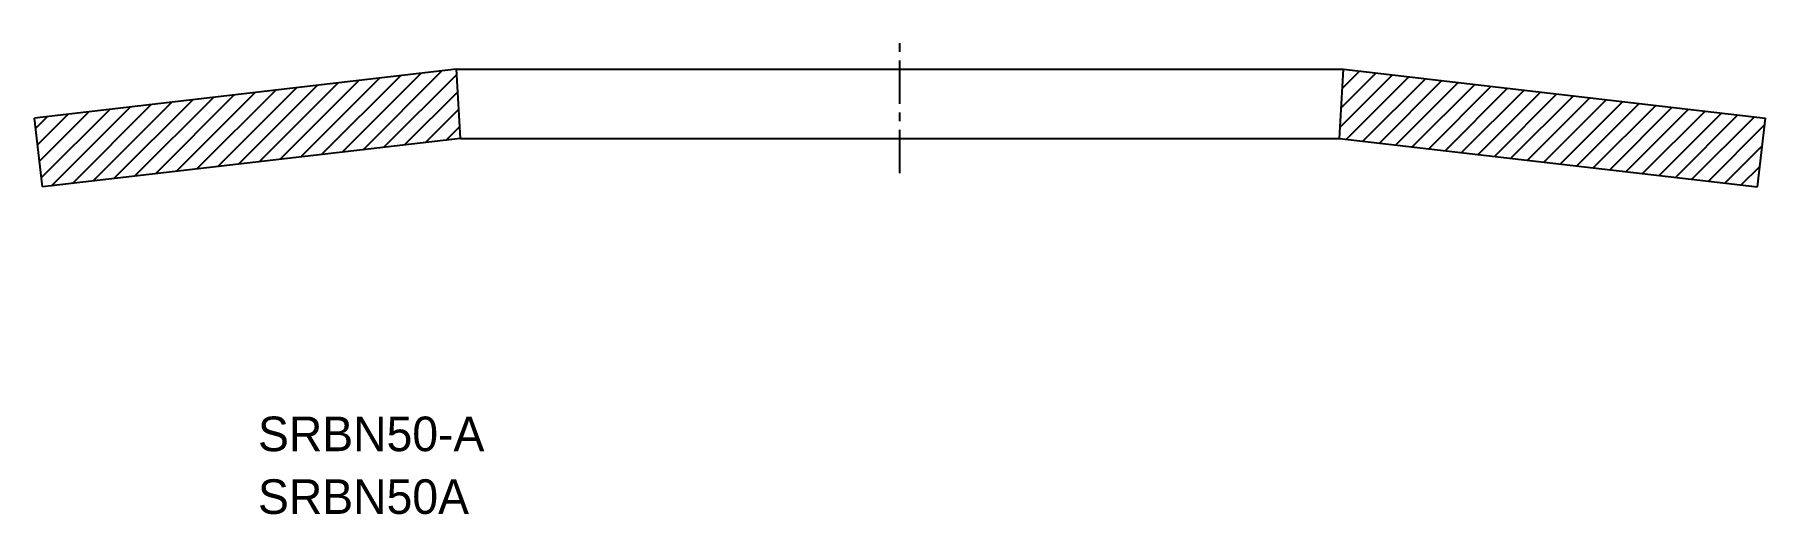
# Model space of a CAD drawing. Extents: x 114.8 to 164.8, y 137.1 to 150.9.
import ezdxf

# ---------------------------------------------------------------- set-up
doc = ezdxf.new("R2010")
doc.units = 0
doc.linetypes.add('CENTER', pattern=[2, 1.25, -0.25, 0.25, -0.25])
doc.layers.get('0').update_dxf_attribs({"linetype": 'CONTINUOUS'})
doc.layers.add('CENTER', color=1, linetype='CENTER')

# ---------------------------------------------------------------- blocks, each defined once
blk = doc.blocks.new('*X2')
at = {"color": 0, "linetype": 'CONTINUOUS'}
for p, q in [((121.269, 147.255), (123.547, 149.533)), ((121.869, 147.325), (124.147, 149.602)), ((122.469, 147.394), (124.746, 149.672)), ((123.069, 147.464), (125.346, 149.742)), ((123.669, 147.534), (125.946, 149.811)), ((124.269, 147.603), (126.546, 149.881)), ((124.869, 147.673), (126.973, 149.777)), ((117.07, 146.768), (119.347, 149.046)), ((117.67, 146.838), (119.947, 149.115)), ((118.269, 146.907), (120.547, 149.185)), ((118.869, 146.977), (121.147, 149.254)), ((119.469, 147.046), (121.747, 149.324)), ((120.069, 147.116), (122.347, 149.394)), ((120.669, 147.186), (122.947, 149.463)), ((125.468, 147.742), (127.002, 149.276)), ((114.813, 148.224), (115.148, 148.559)), ((114.869, 147.749), (115.748, 148.628)), ((114.924, 147.274), (116.348, 148.698)), ((114.979, 146.799), (116.948, 148.767)), ((115.27, 146.559), (117.547, 148.837)), ((115.87, 146.629), (118.147, 148.907)), ((116.47, 146.699), (118.747, 148.976)), ((126.068, 147.812), (127.031, 148.775)), ((126.668, 147.881), (127.06, 148.273))]:
    blk.add_line(p, q, dxfattribs=at)
blk = doc.blocks.new('*X3')
at = {"color": 0, "linetype": 'CONTINUOUS'}
for p, q in [((152.499, 148.256), (154.008, 149.765)), ((152.532, 148.819), (153.533, 149.821)), ((152.564, 149.382), (153.058, 149.876)), ((152.679, 147.906), (154.483, 149.71)), ((153.154, 147.851), (154.958, 149.655)), ((153.63, 147.796), (155.434, 149.6)), ((154.105, 147.741), (155.909, 149.545)), ((154.58, 147.686), (156.384, 149.49)), ((155.055, 147.631), (156.859, 149.435)), ((155.53, 147.575), (157.335, 149.38)), ((156.006, 147.52), (157.81, 149.324)), ((156.481, 147.465), (158.285, 149.269)), ((156.956, 147.41), (158.76, 149.214)), ((157.431, 147.355), (159.235, 149.159)), ((157.906, 147.3), (159.711, 149.104)), ((158.382, 147.245), (160.186, 149.049)), ((158.857, 147.19), (160.661, 148.994)), ((159.332, 147.134), (161.136, 148.939)), ((159.807, 147.079), (161.611, 148.884)), ((160.282, 147.024), (162.087, 148.828)), ((160.758, 146.969), (162.562, 148.773)), ((161.233, 146.914), (163.037, 148.718)), ((161.708, 146.859), (163.512, 148.663)), ((162.183, 146.804), (163.987, 148.608)), ((162.659, 146.749), (164.463, 148.553)), ((163.134, 146.694), (164.757, 148.317)), ((163.609, 146.638), (164.688, 147.717)), ((164.084, 146.583), (164.618, 147.117))]:
    blk.add_line(p, q, dxfattribs=at)

msp = doc.modelspace()

# ---------------------------------------------------------------- linework, layer by layer
at = {"color": 7, "linetype": 'CONTINUOUS'}
for p, q in [((126.964, 149.929), (114.78, 148.516)), ((126.964, 149.929), (152.596, 149.929)), ((127.08, 147.929), (126.964, 149.929)), ((152.48, 147.929), (152.596, 149.929)), ((152.596, 149.929), (164.78, 148.516)), ((115.01, 146.529), (114.78, 148.516)), ((164.55, 146.529), (164.78, 148.516)), ((127.08, 147.929), (115.01, 146.529)), ((127.08, 147.929), (152.48, 147.929)), ((152.48, 147.929), (164.55, 146.529))]:
    msp.add_line(p, q, dxfattribs=at)
at = {"layer": 'CENTER', "color": 1, "linetype": 'CENTER'}
msp.add_line((139.78, 146.929), (139.78, 150.929), dxfattribs=at)

# ---------------------------------------------------------------- block references
at = {"color": 7, "linetype": 'CONTINUOUS'}
for name in ['*X2', '*X3']:
    msp.add_blockref(name, (0, 0), dxfattribs=at)

# ---------------------------------------------------------------- texts
for s, p in [('SRBN50-A', (121.233, 138.89)), ('SRBN50A', (121.233, 137.077))]:
    msp.add_text(s, height=1).set_placement(p)

doc.saveas('drawing.dxf')
